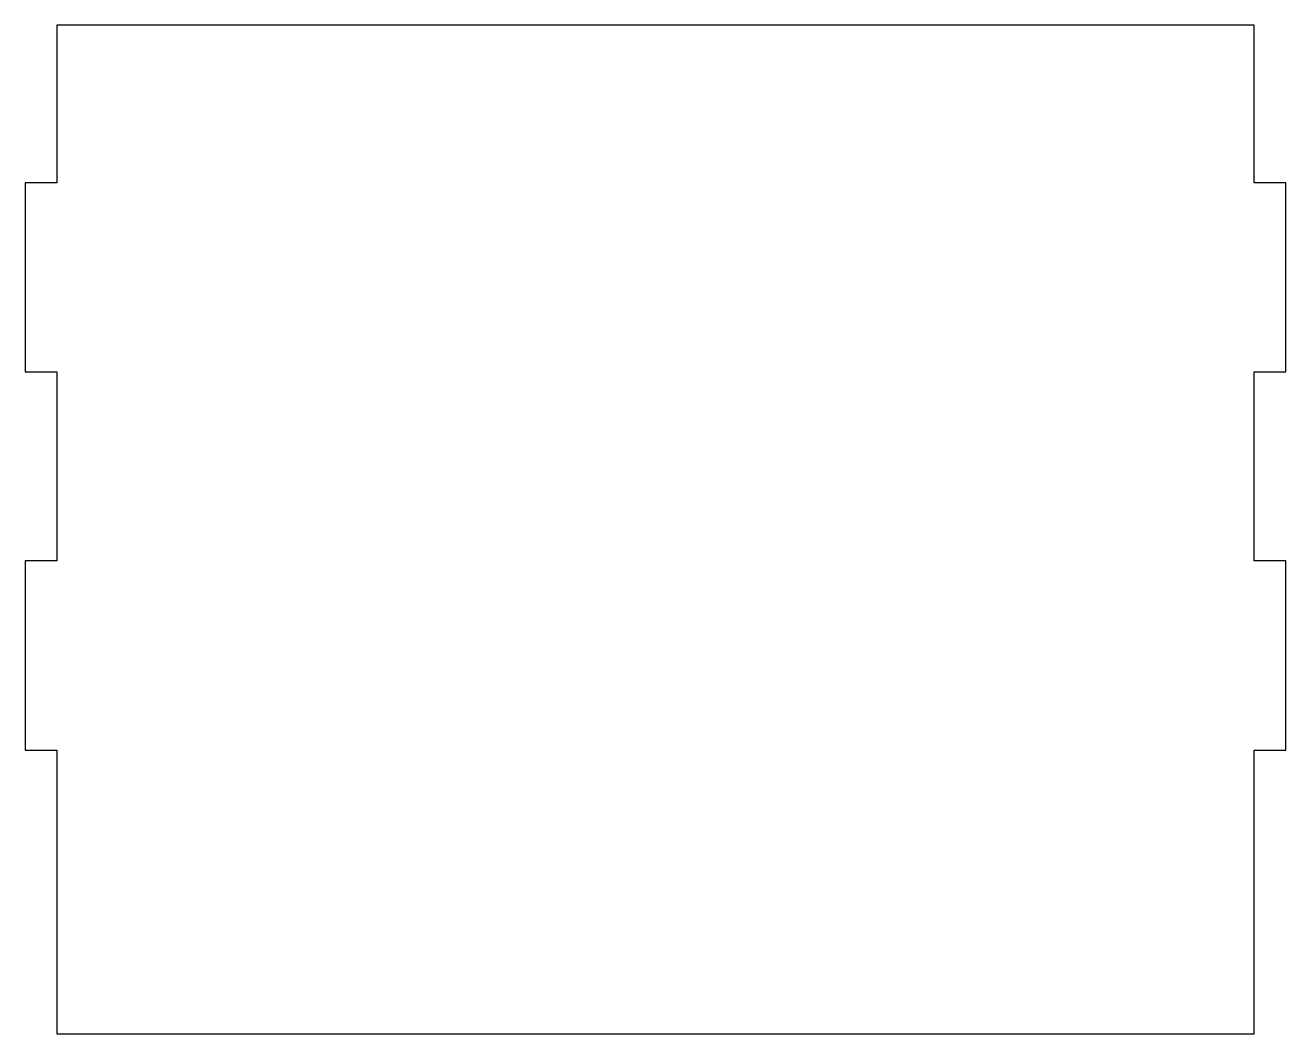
# Model space of a CAD drawing. Header units: millimetres. Extents: x -116 to 84, y -38 to 122.
import ezdxf

# ---------------------------------------------------------------- set-up
doc = ezdxf.new("R2010")
doc.units = ezdxf.units.MM

msp = doc.modelspace()

# ---------------------------------------------------------------- linework, layer by layer
msp.add_lwpolyline([(78.71, -38.31), (78.71, 6.69), (83.71, 6.69), (83.71, 36.69), (78.71, 36.69), (78.71, 66.69), (83.71, 66.69), (83.71, 96.69), (78.71, 96.69), (78.71, 121.69), (-111.29, 121.69), (-111.29, 96.69), (-116.29, 96.69), (-116.29, 66.69), (-111.29, 66.69), (-111.29, 36.69), (-116.29, 36.69), (-116.29, 6.69), (-111.29, 6.69), (-111.29, -38.31)], close=True)

doc.saveas('drawing.dxf')
